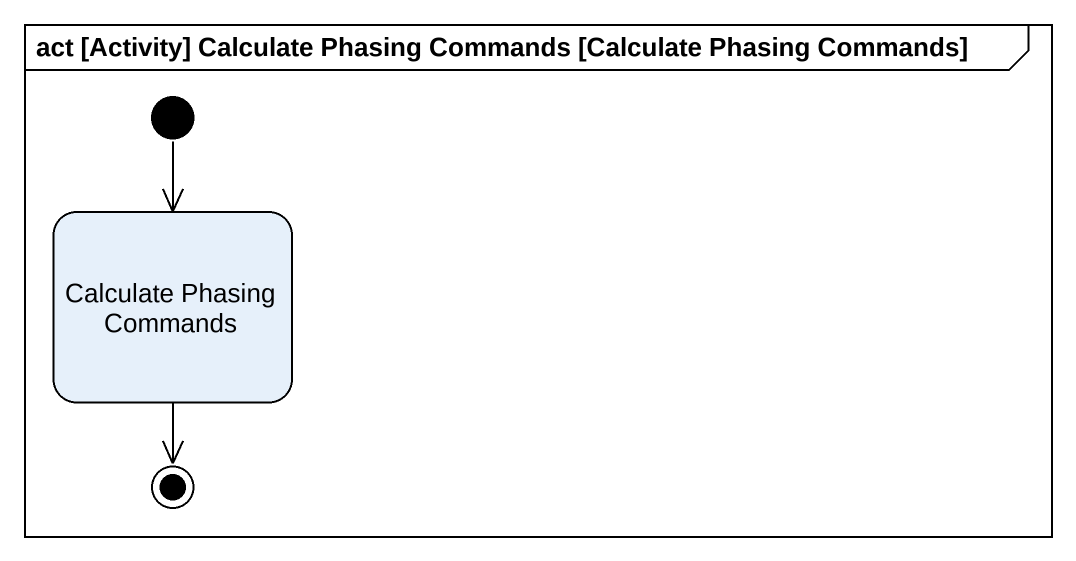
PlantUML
@startuml
mainframe act [Activity] Calculate Phasing Commands [Calculate Phasing Commands]
hide empty description
state "Calculate Phasing Commands" as Calculate_Phasing_Commands
[*] --> Calculate_Phasing_Commands
Calculate_Phasing_Commands --> [*]
@enduml
